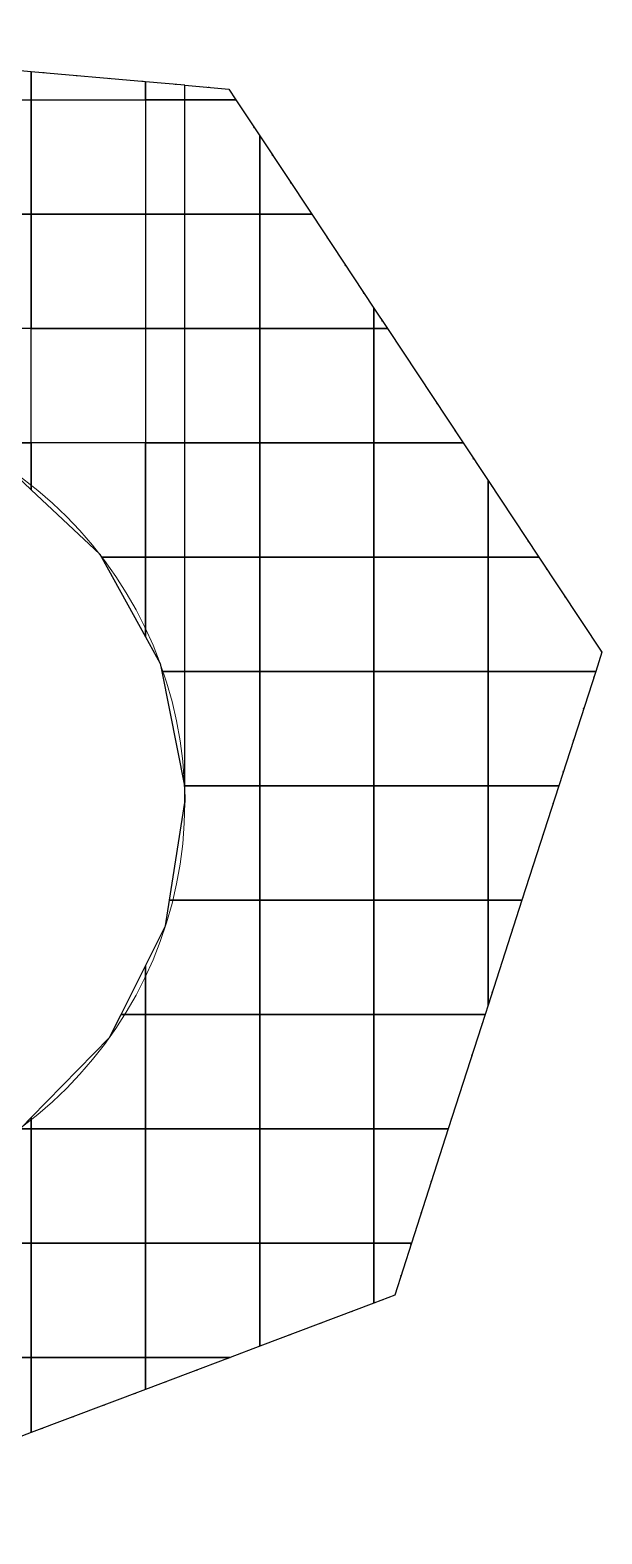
# Model space of a CAD drawing. Header units: metres. Extents: x 7423802 to 7424805, y 5547492 to 5548090.
# Drawn here: x 7424701.2 to 7424754.8, y 5547814.4 to 5547955.1 of the extents above; entities that cross this region are included whole.
import ezdxf
from ezdxf.lldxf.tags import DXFTag

# ---------------------------------------------------------------- set-up
doc = ezdxf.new("R2010")
doc.units = ezdxf.units.M
doc.header["$XCLIPFRAME"] = 0
doc.linetypes.add('ACAD_ISO07W100', pattern=[3, 0, -3])
doc.styles.get("Standard").update_dxf_attribs({"font": 'simplex.shx'})
tags = doc.linetypes.add('GAS_LINE', pattern='A,12.7,-5.08,["GAS",Standard,S=2.54,R=0,X=-2.54,Y=-1.27],-6.35', length=24.13).pattern_tags.tags
tags[6] = DXFTag(74, 10)
picture_1 = doc.add_image_def('image1.jpg', size_in_pixel=(1024, 1024))

msp = doc.modelspace()

# ---------------------------------------------------------------- linework, layer by layer
at = {"color": 2, "linetype": 'ACAD_ISO07W100', "lineweight": -3, "elevation": 208, "flags": 128}
msp.add_lwpolyline([(7424754.8, 5547896.9), (7424719.85, 5547949.61), (7424656.85, 5547955.14), (7424613.25, 5547909.34), (7424621.87, 5547846.69), (7424676.23, 5547814.37), (7424735.39, 5547836.72)], close=True, dxfattribs=at)
at = {"color": 3, "linetype": 'GAS_LINE', "lineweight": 5}
msp.add_circle((7424677.87, 5547882.84, 208), 37.85, dxfattribs=at)

# ---------------------------------------------------------------- pictures from other files: only their frames are drawn
image = msp.add_image(picture_1, insert=(7424690.64, 5547948.6, 208), size_in_units=(10.7, 10.7))
image.set_boundary_path([(-0.5, 681.5), (-0.5, 1023.5), (1023.5, 1023.5), (1023.5, 771.4), (-0.5, 681.5)])
image = msp.add_image(picture_1, insert=(7424701.34, 5547948.6, 208), size_in_units=(10.7, 10.7))
image.set_boundary_path([(-0.5, 771.4), (-0.5, 1023.5), (1023.5, 1023.5), (1023.5, 861.4), (-0.5, 771.4)])
image = msp.add_image(picture_1, insert=(7424712.04, 5547948.6, 208), size_in_units=(10.7, 10.7))
image.set_boundary_path([(-0.5, 861.4), (-0.5, 1023.5), (352.3, 1023.5), (352.3, 892.4), (-0.5, 861.4)])
image = msp.add_image(picture_1, insert=(7424712.04, 5547948.6, 208), size_in_units=(10.7, 10.7))
image.set_boundary_path([(810.7, 1023.5), (352.3, 1023.5), (352.3, 892.4), (746.7, 927), (810.7, 1023.5)])
image = msp.add_image(picture_1, insert=(7424690.64, 5547937.9, 208), size_in_units=(10.7, 10.7))
image.dxf.flags = 7
image = msp.add_image(picture_1, insert=(7424701.34, 5547937.9, 208), size_in_units=(10.7, 10.7))
image.dxf.flags = 7
image = msp.add_image(picture_1, insert=(7424712.04, 5547937.9, 208), size_in_units=(10.7, 10.7))
image.set_boundary_path([(352.3, -0.5), (-0.5, -0.5), (-0.5, 1023.5), (352.3, 1023.5), (352.3, -0.5)])
image = msp.add_image(picture_1, insert=(7424712.04, 5547937.9, 208), size_in_units=(10.7, 10.7))
image.set_boundary_path([(352.3, -0.5), (810.7, -0.5), (1023.5, 320.4), (1023.5, 1023.5), (352.3, 1023.5), (352.3, -0.5)])
image = msp.add_image(picture_1, insert=(7424722.74, 5547937.9, 208), size_in_units=(10.7, 10.7))
image.set_boundary_path([(465.8, 1023.5), (-0.5, 1023.5), (-0.5, 320.4), (465.8, 1023.5)])
image = msp.add_image(picture_1, insert=(7424690.64, 5547927.2, 208), size_in_units=(10.7, 10.7))
image.dxf.flags = 7
image = msp.add_image(picture_1, insert=(7424701.34, 5547927.2, 208), size_in_units=(10.7, 10.7))
image.dxf.flags = 7
image = msp.add_image(picture_1, insert=(7424712.04, 5547927.2, 208), size_in_units=(10.7, 10.7))
image.set_boundary_path([(352.3, -0.5), (-0.5, -0.5), (-0.5, 1023.5), (352.3, 1023.5), (352.3, -0.5)])
image = msp.add_image(picture_1, insert=(7424712.04, 5547927.2, 208), size_in_units=(10.7, 10.7))
image.set_boundary_path([(352.3, -0.5), (1023.5, -0.5), (1023.5, 1023.5), (352.3, 1023.5), (352.3, -0.5)])
image = msp.add_image(picture_1, insert=(7424722.74, 5547927.2, 208), size_in_units=(10.7, 10.7))
image.set_boundary_path([(1023.5, 840.4), (1023.5, 1023.5), (-0.5, 1023.5), (-0.5, -0.5), (465.8, -0.5), (1023.5, 840.4)])
image = msp.add_image(picture_1, insert=(7424733.44, 5547927.2, 208), size_in_units=(10.7, 10.7))
image.set_boundary_path([(121, 1023.5), (-0.5, 1023.5), (-0.5, 840.4), (121, 1023.5)])
image = msp.add_image(picture_1, insert=(7424690.64, 5547916.5, 208), size_in_units=(10.7, 10.7))
image.set_boundary_path([(338.2, 1023.5), (1023.5, 1023.5), (1023.5, -0.5), (-0.5, -0.5), (-0.5, 862.1), (338.2, 1023.5)])
image = msp.add_image(picture_1, insert=(7424701.34, 5547916.5, 208), size_in_units=(10.7, 10.7))
image.dxf.flags = 7
image = msp.add_image(picture_1, insert=(7424712.04, 5547916.5, 208), size_in_units=(10.7, 10.7))
image.set_boundary_path([(352.3, -0.5), (-0.5, -0.5), (-0.5, 1023.5), (352.3, 1023.5), (352.3, -0.5)])
image = msp.add_image(picture_1, insert=(7424712.04, 5547916.5, 208), size_in_units=(10.7, 10.7))
image.set_boundary_path([(352.3, -0.5), (1023.5, -0.5), (1023.5, 1023.5), (352.3, 1023.5), (352.3, -0.5)])
image = msp.add_image(picture_1, insert=(7424722.74, 5547916.5, 208), size_in_units=(10.7, 10.7))
image.dxf.flags = 7
image = msp.add_image(picture_1, insert=(7424733.44, 5547916.5, 208), size_in_units=(10.7, 10.7))
image.set_boundary_path([(800, 1023.5), (-0.5, 1023.5), (-0.5, -0.5), (121, -0.5), (800, 1023.5)])
image = msp.add_image(picture_1, insert=(7424690.64, 5547905.8, 208), size_in_units=(10.7, 10.7))
image.set_boundary_path([(1023.5, 419.4), (1023.5, -0.5), (338.2, -0.5), (822, 230), (1023.5, 419.4)])
image = msp.add_image(picture_1, insert=(7424701.34, 5547905.8, 208), size_in_units=(10.7, 10.7))
image.set_boundary_path([(628.1, 1023.5), (1023.5, 1023.5), (1023.5, -0.5), (-0.5, -0.5), (-0.5, 419.4), (613, 996.3), (628.1, 1023.5)])
image = msp.add_image(picture_1, insert=(7424712.04, 5547905.8, 208), size_in_units=(10.7, 10.7))
image.set_boundary_path([(352.3, -0.5), (-0.5, -0.5), (-0.5, 1023.5), (352.3, 1023.5), (352.3, -0.5)])
image = msp.add_image(picture_1, insert=(7424712.04, 5547905.8, 208), size_in_units=(10.7, 10.7))
image.set_boundary_path([(352.3, -0.5), (1023.5, -0.5), (1023.5, 1023.5), (352.3, 1023.5), (352.3, -0.5)])
image = msp.add_image(picture_1, insert=(7424722.74, 5547905.8, 208), size_in_units=(10.7, 10.7))
image.dxf.flags = 7
image = msp.add_image(picture_1, insert=(7424733.44, 5547905.8, 208), size_in_units=(10.7, 10.7))
image.set_boundary_path([(1023.5, 336.4), (1023.5, 1023.5), (-0.5, 1023.5), (-0.5, -0.5), (800, -0.5), (1023.5, 336.4)])
image = msp.add_image(picture_1, insert=(7424744.14, 5547905.8, 208), size_in_units=(10.7, 10.7))
image.set_boundary_path([(455.2, 1023.5), (-0.5, 1023.5), (-0.5, 336.4), (455.2, 1023.5)])
image = msp.add_image(picture_1, insert=(7424701.34, 5547895.1, 208), size_in_units=(10.7, 10.7))
image.set_boundary_path([(1023.5, 713), (1023.5, -0.5), (628.1, -0.5), (1023.5, 713)])
image = msp.add_image(picture_1, insert=(7424712.04, 5547895.1, 208), size_in_units=(10.7, 10.7))
image.set_boundary_path([(145.8, 1023.5), (352.3, 1023.5), (352.3, -0.5), (-0.5, -0.5), (-0.5, 713), (131.3, 950.8), (145.8, 1023.5)])
image = msp.add_image(picture_1, insert=(7424712.04, 5547895.1, 208), size_in_units=(10.7, 10.7))
image.set_boundary_path([(352.3, -0.5), (1023.5, -0.5), (1023.5, 1023.5), (352.3, 1023.5), (352.3, -0.5)])
image = msp.add_image(picture_1, insert=(7424722.74, 5547895.1, 208), size_in_units=(10.7, 10.7))
image.dxf.flags = 7
image = msp.add_image(picture_1, insert=(7424733.44, 5547895.1, 208), size_in_units=(10.7, 10.7))
image.dxf.flags = 7
image = msp.add_image(picture_1, insert=(7424744.14, 5547895.1, 208), size_in_units=(10.7, 10.7))
image.set_boundary_path([(963.7, 1023.5), (-0.5, 1023.5), (-0.5, -0.5), (455.2, -0.5), (1019.5, 850.5), (963.7, 1023.5)])
image = msp.add_image(picture_1, insert=(7424712.04, 5547884.4, 208), size_in_units=(10.7, 10.7))
image.set_boundary_path([(349.1, 1023.5), (352.3, 1023.5), (352.3, -0.5), (145.8, -0.5), (349.1, 1023.5)])
image = msp.add_image(picture_1, insert=(7424712.04, 5547884.4, 208), size_in_units=(10.7, 10.7))
image.set_boundary_path([(352.3, -0.5), (1023.5, -0.5), (1023.5, 1023.5), (352.3, 1023.5), (352.3, -0.5)])
image = msp.add_image(picture_1, insert=(7424722.74, 5547884.4, 208), size_in_units=(10.7, 10.7))
image.dxf.flags = 7
image = msp.add_image(picture_1, insert=(7424733.44, 5547884.4, 208), size_in_units=(10.7, 10.7))
image.dxf.flags = 7
image = msp.add_image(picture_1, insert=(7424744.14, 5547884.4, 208), size_in_units=(10.7, 10.7))
image.set_boundary_path([(633.4, 1023.5), (-0.5, 1023.5), (-0.5, -0.5), (963.7, -0.5), (633.4, 1023.5)])
image = msp.add_image(picture_1, insert=(7424712.04, 5547873.7, 208), size_in_units=(10.7, 10.7))
image.set_boundary_path([(352.3, -0.5), (1023.5, -0.5), (1023.5, 1023.5), (215.5, 1023.5), (352.3, 148.5), (352.3, -0.5)])
image = msp.add_image(picture_1, insert=(7424712.04, 5547873.7, 208), size_in_units=(10.7, 10.7))
image.set_boundary_path([(352.3, -0.5), (349.1, -0.5), (349.2, 0.03), (352.3, 148.5), (352.3, -0.5)])
image = msp.add_image(picture_1, insert=(7424722.74, 5547873.7, 208), size_in_units=(10.7, 10.7))
image.dxf.flags = 7
image = msp.add_image(picture_1, insert=(7424733.44, 5547873.7, 208), size_in_units=(10.7, 10.7))
image.dxf.flags = 7
image = msp.add_image(picture_1, insert=(7424744.14, 5547873.7, 208), size_in_units=(10.7, 10.7))
image.set_boundary_path([(303.1, 1023.5), (-0.5, 1023.5), (-0.5, -0.5), (633.4, -0.5), (303.1, 1023.5)])
image = msp.add_image(picture_1, insert=(7424712.04, 5547862.99, 208), size_in_units=(10.7, 10.7))
image.set_boundary_path([(215.5, -0.5), (1023.5, -0.5), (1023.5, 1023.5), (-0.5, 1023.5), (-0.5, 588.5), (179.5, 229.8), (215.5, -0.5)])
image = msp.add_image(picture_1, insert=(7424722.74, 5547862.99, 208), size_in_units=(10.7, 10.7))
image.dxf.flags = 7
image = msp.add_image(picture_1, insert=(7424733.44, 5547862.99, 208), size_in_units=(10.7, 10.7))
image.set_boundary_path([(996.9, 1023.5), (-0.5, 1023.5), (-0.5, -0.5), (1023.5, -0.5), (1023.5, 941), (996.9, 1023.5)])
image = msp.add_image(picture_1, insert=(7424744.14, 5547862.99, 208), size_in_units=(10.7, 10.7))
image.set_boundary_path([(-0.5, 941), (-0.5, -0.5), (303.1, -0.5), (-0.5, 941)])
image = msp.add_image(picture_1, insert=(7424701.34, 5547862.99, 208), size_in_units=(10.7, 10.7))
image.set_boundary_path([(1023.5, 588.5), (1023.5, 1023.5), (805.2, 1023.5), (1023.5, 588.5)])
image = msp.add_image(picture_1, insert=(7424701.34, 5547852.29, 208), size_in_units=(10.7, 10.7))
image.set_boundary_path([(805.2, -0.5), (1023.5, -0.5), (1023.5, 1023.5), (-0.5, 1023.5), (-0.5, 922.5), (701.8, 205.6), (805.2, -0.5)])
image = msp.add_image(picture_1, insert=(7424712.04, 5547852.29, 208), size_in_units=(10.7, 10.7))
image.dxf.flags = 7
image = msp.add_image(picture_1, insert=(7424722.74, 5547852.29, 208), size_in_units=(10.7, 10.7))
image.dxf.flags = 7
image = msp.add_image(picture_1, insert=(7424733.44, 5547852.29, 208), size_in_units=(10.7, 10.7))
image.set_boundary_path([(666.6, 1023.5), (-0.5, 1023.5), (-0.5, -0.5), (996.9, -0.5), (666.6, 1023.5)])
image = msp.add_image(picture_1, insert=(7424690.64, 5547852.29, 208), size_in_units=(10.7, 10.7))
image.set_boundary_path([(1023.5, 922.5), (1023.5, 1023.5), (907.3, 1023.5), (943, 1004.7), (1023.5, 922.5)])
image = msp.add_image(picture_1, insert=(7424690.64, 5547841.59, 208), size_in_units=(10.7, 10.7))
image.set_boundary_path([(907.3, -0.5), (1023.5, -0.5), (1023.5, 1023.5), (-0.5, 1023.5), (-0.5, 478.6), (907.3, -0.5)])
image = msp.add_image(picture_1, insert=(7424701.34, 5547841.59, 208), size_in_units=(10.7, 10.7))
image.dxf.flags = 7
image = msp.add_image(picture_1, insert=(7424712.04, 5547841.59, 208), size_in_units=(10.7, 10.7))
image.dxf.flags = 7
image = msp.add_image(picture_1, insert=(7424722.74, 5547841.59, 208), size_in_units=(10.7, 10.7))
image.dxf.flags = 7
image = msp.add_image(picture_1, insert=(7424733.44, 5547841.59, 208), size_in_units=(10.7, 10.7))
image.set_boundary_path([(336.3, 1023.5), (-0.5, 1023.5), (-0.5, -0.5), (666.6, -0.5), (336.3, 1023.5)])
image = msp.add_image(picture_1, insert=(7424690.64, 5547830.89, 208), size_in_units=(10.7, 10.7))
image.dxf.flags = 7
image = msp.add_image(picture_1, insert=(7424701.34, 5547830.89, 208), size_in_units=(10.7, 10.7))
image.dxf.flags = 7
image = msp.add_image(picture_1, insert=(7424712.04, 5547830.89, 208), size_in_units=(10.7, 10.7))
image.set_boundary_path([(758.3, 1023.5), (-0.5, 1023.5), (-0.5, -0.5), (1023.5, -0.5), (1023.5, 923.3), (758.3, 1023.5)])
image = msp.add_image(picture_1, insert=(7424722.74, 5547830.89, 208), size_in_units=(10.7, 10.7))
image.set_boundary_path([(-0.5, 923.3), (-0.5, -0.5), (1023.5, -0.5), (1023.5, 536.5), (-0.5, 923.3)])
image = msp.add_image(picture_1, insert=(7424733.44, 5547830.89, 208), size_in_units=(10.7, 10.7))
image.set_boundary_path([(-0.5, 536.5), (-0.5, -0.5), (336.3, -0.5), (185.8, 466), (-0.5, 536.5)])
image = msp.add_image(picture_1, insert=(7424690.64, 5547820.19, 208), size_in_units=(10.7, 10.7))
image.set_boundary_path([(95.6, 1023.5), (-0.5, 1023.5), (-0.5, -0.5), (1023.5, -0.5), (1023.5, 673), (95.6, 1023.5)])
image = msp.add_image(picture_1, insert=(7424701.34, 5547820.19, 208), size_in_units=(10.7, 10.7))
image.set_boundary_path([(-0.5, 673), (-0.5, -0.5), (1023.5, -0.5), (1023.5, 286.1), (-0.5, 673)])
image = msp.add_image(picture_1, insert=(7424712.04, 5547820.19, 208), size_in_units=(10.7, 10.7))
image.set_boundary_path([(-0.5, 286.1), (-0.5, -0.5), (758.3, -0.5), (-0.5, 286.1)])

doc.saveas('drawing.dxf')
